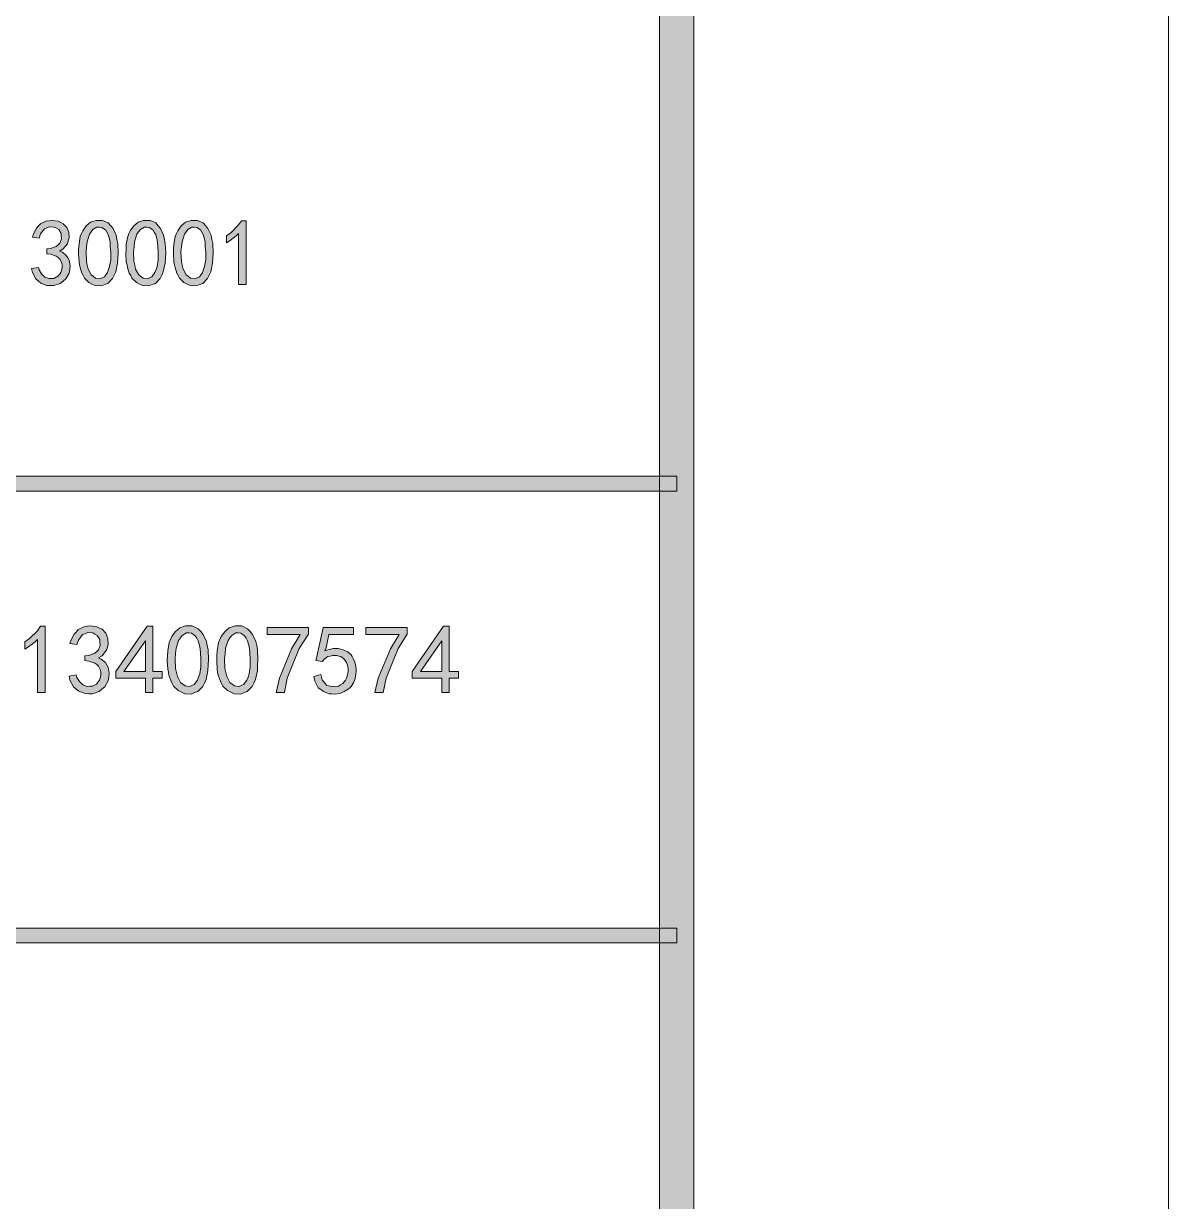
# Model space of a CAD drawing. Header units: millimetres. Extents: x 564 to 880, y 85 to 763.
# Drawn here: x 877.545 to 879.873, y 754.834 to 757.23 of the extents above; entities that cross this region are included whole.
import ezdxf

# ---------------------------------------------------------------- set-up
doc = ezdxf.new("R2010")
doc.units = ezdxf.units.MM

msp = doc.modelspace()

# ---------------------------------------------------------------- hatches: boundary and pattern name
h = msp.add_hatch(color=0)
h.dxf.hatch_style = 2
h.paths.add_polyline_path([(878.9084, 721.6862), (878.8386, 721.7563), (878.8386, 761.6824), (878.9084, 761.7526)])
h = msp.add_hatch(color=0)
h.dxf.hatch_style = 2
h.paths.add_polyline_path([(877.5617, 756.7321), (877.5753, 756.7342), (877.5767, 756.7292), (877.5817, 756.7214), (877.585, 756.7181), (877.5882, 756.7149), (877.5968, 756.7117), (877.6018, 756.7121), (877.6071, 756.7121), (877.615, 756.7164), (877.6182, 756.7203), (877.6211, 756.7242), (877.624, 756.7332), (877.6236, 756.7385), (877.6232, 756.7435), (877.619, 756.7514), (877.6154, 756.7543), (877.6118, 756.7571), (877.6003, 756.7611), (877.5925, 756.7622), (877.5925, 756.7722), (877.6003, 756.7729), (877.6118, 756.7768), (877.6154, 756.7804), (877.619, 756.7836), (877.6222, 756.7926), (877.6218, 756.7979), (877.6215, 756.8037), (877.6168, 756.8115), (877.6122, 756.814), (877.6075, 756.8162), (877.5978, 756.8169), (877.5928, 756.8151), (877.5878, 756.813), (877.5796, 756.8026), (877.5767, 756.794), (877.5631, 756.7961), (877.5653, 756.8029), (877.5717, 756.8144), (877.5757, 756.8187), (877.5796, 756.8233), (877.5903, 756.8287), (877.5971, 756.8294), (877.6039, 756.8301), (877.6157, 756.8283), (877.6207, 756.8258), (877.6257, 756.8233), (877.6329, 756.8158), (877.6351, 756.8108), (877.6372, 756.8058), (877.6379, 756.7947), (877.6361, 756.7886), (877.6347, 756.7825), (877.6261, 756.7722), (877.619, 756.7675), (877.6243, 756.7654), (877.6322, 756.7586), (877.6351, 756.7539), (877.6379, 756.7493), (877.6397, 756.7375), (877.639, 756.73), (877.6379, 756.7228), (877.6315, 756.711), (877.6257, 756.7063), (877.62, 756.7017), (877.6071, 756.6974), (877.6, 756.6978), (877.5928, 756.6978), (877.5803, 756.7024), (877.5753, 756.7067), (877.5699, 756.711), (877.5631, 756.7239)])
h = msp.add_hatch(color=0)
h.paths.add_polyline_path([(877.6572, 756.7715), (877.658, 756.7815), (877.6605, 756.7976), (877.663, 756.8033), (877.6655, 756.809), (877.6726, 756.8187), (877.6769, 756.8226), (877.6816, 756.8262), (877.6927, 756.8301), (877.6995, 756.8301), (877.7059, 756.8301), (877.7173, 756.8248), (877.7224, 756.819), (877.7274, 756.8137), (877.7334, 756.8001), (877.7352, 756.7915), (877.7367, 756.7833), (877.7377, 756.7643), (877.737, 756.7536), (877.7363, 756.7428), (877.7327, 756.7253), (877.7295, 756.7185), (877.7263, 756.7117), (877.7166, 756.702), (877.7102, 756.6995), (877.7037, 756.697), (877.6909, 756.6974), (877.6844, 756.7006), (877.678, 756.7038), (877.669, 756.7124), (877.6665, 756.7178), (877.6637, 756.7228), (877.6601, 756.7342), (877.659, 756.74), (877.658, 756.7457), (877.6569, 756.7618)])
h.paths.add_polyline_path([(877.6733, 756.7761), (877.6723, 756.7657), (877.673, 756.7471), (877.6748, 756.7393), (877.6766, 756.731), (877.683, 756.7196), (877.6873, 756.716), (877.6916, 756.7128), (877.7005, 756.7113), (877.7048, 756.7135), (877.7095, 756.7156), (877.7159, 756.7239), (877.7181, 756.73), (877.7202, 756.7364), (877.7224, 756.75), (877.7224, 756.7571), (877.7224, 756.7647), (877.7216, 756.7779), (877.7213, 756.784), (877.7206, 756.7901), (877.7173, 756.8012), (877.7145, 756.8058), (877.7116, 756.8108), (877.7041, 756.8158), (877.6995, 756.8162), (877.6944, 756.8162), (877.6862, 756.8115), (877.6826, 756.8069), (877.6791, 756.8019), (877.6744, 756.7865)])
h = msp.add_hatch(color=0)
h.paths.add_polyline_path([(877.7538, 756.7715), (877.7542, 756.7815), (877.7571, 756.7976), (877.7596, 756.8033), (877.7621, 756.809), (877.7692, 756.8187), (877.7735, 756.8226), (877.7782, 756.8262), (877.7893, 756.8301), (877.7957, 756.8301), (877.8025, 756.8301), (877.8139, 756.8248), (877.819, 756.819), (877.824, 756.8137), (877.83, 756.8001), (877.8318, 756.7915), (877.8333, 756.7833), (877.8343, 756.7643), (877.8336, 756.7536), (877.8329, 756.7428), (877.8293, 756.7253), (877.8261, 756.7185), (877.8229, 756.7117), (877.8132, 756.702), (877.8068, 756.6995), (877.8003, 756.697), (877.7875, 756.6974), (877.781, 756.7006), (877.7746, 756.7038), (877.7656, 756.7124), (877.7631, 756.7178), (877.7603, 756.7228), (877.7567, 756.7342), (877.7556, 756.74), (877.7542, 756.7457), (877.7535, 756.7618)])
h.paths.add_polyline_path([(877.7699, 756.7761), (877.7689, 756.7657), (877.7696, 756.7471), (877.7714, 756.7393), (877.7732, 756.731), (877.7796, 756.7196), (877.7839, 756.716), (877.7882, 756.7128), (877.7971, 756.7113), (877.8014, 756.7135), (877.8061, 756.7156), (877.8125, 756.7239), (877.8147, 756.73), (877.8168, 756.7364), (877.819, 756.75), (877.819, 756.7571), (877.819, 756.7647), (877.8182, 756.7779), (877.8179, 756.784), (877.8172, 756.7901), (877.8139, 756.8012), (877.8111, 756.8058), (877.8082, 756.8108), (877.8007, 756.8158), (877.7957, 756.8162), (877.791, 756.8162), (877.7828, 756.8115), (877.7792, 756.8069), (877.7757, 756.8019), (877.771, 756.7865)])
h = msp.add_hatch(color=0)
h.paths.add_polyline_path([(877.8504, 756.7715), (877.8508, 756.7815), (877.8537, 756.7976), (877.8562, 756.8033), (877.8587, 756.809), (877.8658, 756.8187), (877.8701, 756.8226), (877.8748, 756.8262), (877.8859, 756.8301), (877.8923, 756.8301), (877.8991, 756.8301), (877.9105, 756.8248), (877.9156, 756.819), (877.9202, 756.8137), (877.9266, 756.8001), (877.9284, 756.7915), (877.9299, 756.7833), (877.9306, 756.7643), (877.9302, 756.7536), (877.9295, 756.7428), (877.9259, 756.7253), (877.9227, 756.7185), (877.9195, 756.7117), (877.9098, 756.702), (877.9034, 756.6995), (877.897, 756.697), (877.8841, 756.6974), (877.8776, 756.7006), (877.8712, 756.7038), (877.8622, 756.7124), (877.8597, 756.7178), (877.8569, 756.7228), (877.8533, 756.7342), (877.8522, 756.74), (877.8508, 756.7457), (877.8501, 756.7618)])
h.paths.add_polyline_path([(877.8665, 756.7761), (877.8651, 756.7657), (877.8662, 756.7471), (877.868, 756.7393), (877.8698, 756.731), (877.8762, 756.7196), (877.8805, 756.716), (877.8848, 756.7128), (877.8937, 756.7113), (877.898, 756.7135), (877.9027, 756.7156), (877.9091, 756.7239), (877.9113, 756.73), (877.9134, 756.7364), (877.9156, 756.75), (877.9156, 756.7571), (877.9156, 756.7647), (877.9148, 756.7779), (877.9145, 756.784), (877.9138, 756.7901), (877.9105, 756.8012), (877.9077, 756.8058), (877.9048, 756.8108), (877.8973, 756.8158), (877.8923, 756.8162), (877.8876, 756.8162), (877.8794, 756.8115), (877.8758, 756.8069), (877.8723, 756.8019), (877.8676, 756.7865)])
h = msp.add_hatch(color=0)
h.dxf.hatch_style = 2
h.paths.add_polyline_path([(877.9825, 756.8037), (877.9778, 756.7986), (877.9653, 756.7893), (877.9578, 756.7847), (877.9578, 756.799), (877.9671, 756.8054), (877.9825, 756.8208), (877.9885, 756.8294), (877.9978, 756.8294), (877.9978, 756.6995), (877.9825, 756.6995)])
h = msp.add_hatch(color=0)
h.dxf.hatch_style = 2
h.paths.add_polyline_path([(878.8734, 756.3096), (878.8734, 756.2795), (875.3864, 756.2795), (875.3864, 756.3096)])
h = msp.add_hatch(color=0)
h.dxf.hatch_style = 2
h.paths.add_polyline_path([(877.5735, 755.9775), (877.5685, 755.9725), (877.5556, 755.9629), (877.5478, 755.9578), (877.5478, 755.9729), (877.5574, 755.9797), (877.5735, 755.9954), (877.58, 756.0044), (877.5893, 756.0044), (877.5893, 755.8695), (877.5735, 755.8695)])
h = msp.add_hatch(color=0)
h.dxf.hatch_style = 2
h.paths.add_polyline_path([(877.6379, 755.9031), (877.6519, 755.9056), (877.6537, 755.9002), (877.6587, 755.892), (877.6622, 755.8884), (877.6658, 755.8852), (877.6748, 755.882), (877.6798, 755.8824), (877.6851, 755.8824), (877.6937, 755.8866), (877.6966, 755.8909), (877.6998, 755.8949), (877.7027, 755.9045), (877.7023, 755.9099), (877.702, 755.9149), (877.6977, 755.9231), (877.6941, 755.9264), (877.6902, 755.9292), (877.6783, 755.9332), (877.6701, 755.9346), (877.6701, 755.9446), (877.6783, 755.9453), (877.6902, 755.9496), (877.6941, 755.9532), (877.6977, 755.9568), (877.7012, 755.9661), (877.7005, 755.9718), (877.7002, 755.9775), (877.6952, 755.9858), (877.6905, 755.9883), (877.6859, 755.9908), (877.6758, 755.9915), (877.6705, 755.9893), (877.6651, 755.9875), (877.6569, 755.9765), (877.6537, 755.9675), (877.6393, 755.9697), (877.6418, 755.9768), (877.6483, 755.9886), (877.6526, 755.9933), (877.6565, 755.9979), (877.6676, 756.0036), (877.6748, 756.0044), (877.6819, 756.0051), (877.6941, 756.0033), (877.6995, 756.0008), (877.7048, 755.9983), (877.7123, 755.9904), (877.7145, 755.985), (877.7166, 755.9797), (877.7173, 755.9682), (877.7156, 755.9618), (877.7141, 755.9557), (877.7052, 755.9446), (877.6977, 755.94), (877.703, 755.9375), (877.7116, 755.9307), (877.7145, 755.926), (877.7173, 755.921), (877.7195, 755.9088), (877.7184, 755.901), (877.7173, 755.8934), (877.7105, 755.8813), (877.7045, 755.8763), (877.6987, 755.8716), (877.6855, 755.8673), (877.678, 755.8673), (877.6705, 755.8677), (877.6576, 755.8723), (877.6519, 755.8766), (877.6465, 755.8813), (877.6393, 755.8945)])
h = msp.add_hatch(color=0)
h.paths.add_polyline_path([(877.7932, 755.8992), (877.7327, 755.8992), (877.7327, 755.9124), (877.7964, 756.0044), (877.8082, 756.0044), (877.8082, 755.9124), (877.8272, 755.9124), (877.8272, 755.8992), (877.8082, 755.8992), (877.8082, 755.8695), (877.7932, 755.8695)])
h.paths.add_polyline_path([(877.7932, 755.9124), (877.7932, 755.9747), (877.7492, 755.9124)])
h = msp.add_hatch(color=0)
h.paths.add_polyline_path([(877.8379, 755.9443), (877.8383, 755.9546), (877.8415, 755.9711), (877.844, 755.9772), (877.8465, 755.9833), (877.8537, 755.9933), (877.8583, 755.9972), (877.863, 756.0011), (877.8748, 756.0051), (877.8816, 756.0051), (877.8884, 756.0051), (877.9005, 755.9994), (877.9055, 755.9936), (877.9105, 755.9879), (877.9173, 755.9736), (877.9188, 755.965), (877.9206, 755.9564), (877.9213, 755.9367), (877.9209, 755.9253), (877.9202, 755.9142), (877.9163, 755.896), (877.9131, 755.8888), (877.9095, 755.882), (877.8995, 755.872), (877.893, 755.8695), (877.8862, 755.8666), (877.873, 755.8673), (877.8662, 755.8705), (877.8597, 755.8738), (877.8501, 755.8827), (877.8476, 755.8881), (877.8447, 755.8938), (877.8408, 755.9053), (877.8397, 755.9113), (877.8383, 755.9174), (877.8376, 755.9339)])
h.paths.add_polyline_path([(877.8544, 755.9489), (877.8533, 755.9382), (877.854, 755.9188), (877.8562, 755.9106), (877.858, 755.902), (877.8644, 755.8902), (877.869, 755.8866), (877.8737, 755.8831), (877.8826, 755.8816), (877.8873, 755.8838), (877.8923, 755.8859), (877.8991, 755.8945), (877.9012, 755.901), (877.9034, 755.9078), (877.9055, 755.9217), (877.9055, 755.9292), (877.9055, 755.9371), (877.9048, 755.951), (877.9045, 755.9571), (877.9037, 755.9636), (877.9002, 755.975), (877.8973, 755.98), (877.8944, 755.985), (877.8866, 755.9904), (877.8816, 755.9908), (877.8766, 755.9908), (877.868, 755.9858), (877.8644, 755.9807), (877.8605, 755.9757), (877.8558, 755.9596)])
h = msp.add_hatch(color=0)
h.paths.add_polyline_path([(877.9385, 755.9443), (877.9388, 755.9546), (877.9417, 755.9711), (877.9442, 755.9772), (877.947, 755.9833), (877.9542, 755.9933), (877.9588, 755.9972), (877.9635, 756.0011), (877.9753, 756.0051), (877.9821, 756.0051), (877.9889, 756.0051), (878.0007, 755.9994), (878.0061, 755.9936), (878.0111, 755.9879), (878.0179, 755.9736), (878.0193, 755.965), (878.0207, 755.9564), (878.0218, 755.9367), (878.0211, 755.9253), (878.0207, 755.9142), (878.0168, 755.896), (878.0136, 755.8888), (878.01, 755.882), (878, 755.872), (877.9936, 755.8695), (877.9868, 755.8666), (877.9735, 755.8673), (877.9667, 755.8705), (877.9599, 755.8738), (877.9506, 755.8827), (877.9478, 755.8881), (877.9453, 755.8938), (877.9413, 755.9053), (877.9399, 755.9113), (877.9388, 755.9174), (877.9381, 755.9339)])
h.paths.add_polyline_path([(877.9549, 755.9489), (877.9538, 755.9382), (877.9546, 755.9188), (877.9563, 755.9106), (877.9585, 755.902), (877.9649, 755.8902), (877.9696, 755.8866), (877.9739, 755.8831), (877.9832, 755.8816), (877.9878, 755.8838), (877.9925, 755.8859), (877.9996, 755.8945), (878.0018, 755.901), (878.0039, 755.9078), (878.0061, 755.9217), (878.0061, 755.9292), (878.0061, 755.9371), (878.0054, 755.951), (878.0046, 755.9571), (878.0043, 755.9636), (878.0007, 755.975), (877.9978, 755.98), (877.9946, 755.985), (877.9868, 755.9904), (877.9821, 755.9908), (877.9771, 755.9908), (877.9685, 755.9858), (877.9649, 755.9807), (877.961, 755.9757), (877.956, 755.9596)])
h = msp.add_hatch(color=0)
h.dxf.hatch_style = 2
h.paths.add_polyline_path([(878.0587, 755.8695), (878.0655, 755.8992), (878.0902, 755.9586), (878.108, 755.9879), (878.0404, 755.9879), (878.0404, 756.0019), (878.1245, 756.0019), (878.1245, 755.9886), (878.1059, 755.9589), (878.0816, 755.8992), (878.0758, 755.8695)])
h = msp.add_hatch(color=0)
h.dxf.hatch_style = 2
h.paths.add_polyline_path([(878.1495, 755.9063), (878.1524, 755.8956), (878.1617, 755.8838), (878.1685, 755.8827), (878.175, 755.8816), (878.186, 755.8827), (878.19, 755.8856), (878.1943, 755.8881), (878.2, 755.8945), (878.2018, 755.8988), (878.2036, 755.9027), (878.205, 755.9121), (878.205, 755.9171), (878.2046, 755.9224), (878.2018, 755.931), (878.1993, 755.9346), (878.1968, 755.9382), (878.1903, 755.9428), (878.1864, 755.9439), (878.1825, 755.945), (878.1739, 755.945), (878.1689, 755.9439), (878.1639, 755.9428), (878.156, 755.9371), (878.1528, 755.9328), (878.1395, 755.9346), (878.1402, 755.9367), (878.1478, 755.9707), (878.1542, 756.0019), (878.2161, 756.0019), (878.2161, 755.9879), (878.166, 755.9879), (878.1642, 755.9772), (878.1603, 755.9604), (878.1581, 755.9543), (878.1642, 755.9568), (878.175, 755.9593), (878.1803, 755.9593), (878.1853, 755.9589), (878.195, 755.9568), (878.1996, 755.9546), (878.2046, 755.9525), (878.2114, 755.9464), (878.2136, 755.9428), (878.2157, 755.9389), (878.219, 755.9314), (878.2197, 755.9278), (878.2207, 755.9242), (878.2215, 755.916), (878.2215, 755.9117), (878.2211, 755.9074), (878.2193, 755.8985), (878.2179, 755.8942), (878.2161, 755.8895), (878.2114, 755.882), (878.2086, 755.8791), (878.2054, 755.8763), (878.1975, 755.8716), (878.1932, 755.8698), (878.1885, 755.868), (878.1782, 755.8666), (878.1724, 755.867), (878.1664, 755.8673), (878.1553, 755.8716), (878.1499, 755.8756), (878.1445, 755.8795), (878.1374, 755.8927), (878.1356, 755.9024)])
h = msp.add_hatch(color=0)
h.dxf.hatch_style = 2
h.paths.add_polyline_path([(878.2594, 755.8695), (878.2665, 755.8992), (878.2912, 755.9586), (878.3088, 755.9879), (878.2415, 755.9879), (878.2415, 756.0019), (878.3252, 756.0019), (878.3252, 755.9886), (878.307, 755.9589), (878.2826, 755.8992), (878.2766, 755.8695)])
h = msp.add_hatch(color=0)
h.paths.add_polyline_path([(878.3961, 755.8992), (878.3356, 755.8992), (878.3356, 755.9124), (878.3993, 756.0044), (878.4107, 756.0044), (878.4107, 755.9124), (878.4297, 755.9124), (878.4297, 755.8992), (878.4107, 755.8992), (878.4107, 755.8695), (878.3961, 755.8695)])
h.paths.add_polyline_path([(878.3961, 755.9124), (878.3961, 755.9747), (878.3521, 755.9124)])
h = msp.add_hatch(color=0)
h.dxf.hatch_style = 2
h.paths.add_polyline_path([(878.8734, 755.3904), (878.8734, 755.3603), (875.3864, 755.3603), (875.3864, 755.3904)])

# ---------------------------------------------------------------- linework, layer by layer
at = {"color": 0, "lineweight": 0}
for points in [[(820.4786, 720.7212), (879.8734, 720.7212), (879.8734, 762.7175), (820.4786, 762.7175)], [(878.9084, 721.6862), (878.8386, 721.7563), (878.8386, 761.6824), (878.9084, 761.7526)], [(877.5617, 756.7321), (877.5753, 756.7342), (877.5767, 756.7292), (877.5817, 756.7214), (877.585, 756.7181), (877.5882, 756.7149), (877.5968, 756.7117), (877.6018, 756.7121), (877.6071, 756.7121), (877.615, 756.7164), (877.6182, 756.7203), (877.6211, 756.7242), (877.624, 756.7332), (877.6236, 756.7385), (877.6232, 756.7435), (877.619, 756.7514), (877.6154, 756.7543), (877.6118, 756.7571), (877.6003, 756.7611), (877.5925, 756.7622), (877.5925, 756.7722), (877.6003, 756.7729), (877.6118, 756.7768), (877.6154, 756.7804), (877.619, 756.7836), (877.6222, 756.7926), (877.6218, 756.7979), (877.6215, 756.8037), (877.6168, 756.8115), (877.6122, 756.814), (877.6075, 756.8162), (877.5978, 756.8169), (877.5928, 756.8151), (877.5878, 756.813), (877.5796, 756.8026), (877.5767, 756.794), (877.5631, 756.7961), (877.5653, 756.8029), (877.5717, 756.8144), (877.5757, 756.8187), (877.5796, 756.8233), (877.5903, 756.8287), (877.5971, 756.8294), (877.6039, 756.8301), (877.6157, 756.8283), (877.6207, 756.8258), (877.6257, 756.8233), (877.6329, 756.8158), (877.6351, 756.8108), (877.6372, 756.8058), (877.6379, 756.7947), (877.6361, 756.7886), (877.6347, 756.7825), (877.6261, 756.7722), (877.619, 756.7675), (877.6243, 756.7654), (877.6322, 756.7586), (877.6351, 756.7539), (877.6379, 756.7493), (877.6397, 756.7375), (877.639, 756.73), (877.6379, 756.7228), (877.6315, 756.711), (877.6257, 756.7063), (877.62, 756.7017), (877.6071, 756.6974), (877.6, 756.6978), (877.5928, 756.6978), (877.5803, 756.7024), (877.5753, 756.7067), (877.5699, 756.711), (877.5631, 756.7239)], [(877.6572, 756.7715), (877.658, 756.7815), (877.6605, 756.7976), (877.663, 756.8033), (877.6655, 756.809), (877.6726, 756.8187), (877.6769, 756.8226), (877.6816, 756.8262), (877.6927, 756.8301), (877.6995, 756.8301), (877.7059, 756.8301), (877.7173, 756.8248), (877.7224, 756.819), (877.7274, 756.8137), (877.7334, 756.8001), (877.7352, 756.7915), (877.7367, 756.7833), (877.7377, 756.7643), (877.737, 756.7536), (877.7363, 756.7428), (877.7327, 756.7253), (877.7295, 756.7185), (877.7263, 756.7117), (877.7166, 756.702), (877.7102, 756.6995), (877.7037, 756.697), (877.6909, 756.6974), (877.6844, 756.7006), (877.678, 756.7038), (877.669, 756.7124), (877.6665, 756.7178), (877.6637, 756.7228), (877.6601, 756.7342), (877.659, 756.74), (877.658, 756.7457), (877.6569, 756.7618)], [(877.6733, 756.7761), (877.6723, 756.7657), (877.673, 756.7471), (877.6748, 756.7393), (877.6766, 756.731), (877.683, 756.7196), (877.6873, 756.716), (877.6916, 756.7128), (877.7005, 756.7113), (877.7048, 756.7135), (877.7095, 756.7156), (877.7159, 756.7239), (877.7181, 756.73), (877.7202, 756.7364), (877.7224, 756.75), (877.7224, 756.7571), (877.7224, 756.7647), (877.7216, 756.7779), (877.7213, 756.784), (877.7206, 756.7901), (877.7173, 756.8012), (877.7145, 756.8058), (877.7116, 756.8108), (877.7041, 756.8158), (877.6995, 756.8162), (877.6944, 756.8162), (877.6862, 756.8115), (877.6826, 756.8069), (877.6791, 756.8019), (877.6744, 756.7865)], [(877.7538, 756.7715), (877.7542, 756.7815), (877.7571, 756.7976), (877.7596, 756.8033), (877.7621, 756.809), (877.7692, 756.8187), (877.7735, 756.8226), (877.7782, 756.8262), (877.7893, 756.8301), (877.7957, 756.8301), (877.8025, 756.8301), (877.8139, 756.8248), (877.819, 756.819), (877.824, 756.8137), (877.83, 756.8001), (877.8318, 756.7915), (877.8333, 756.7833), (877.8343, 756.7643), (877.8336, 756.7536), (877.8329, 756.7428), (877.8293, 756.7253), (877.8261, 756.7185), (877.8229, 756.7117), (877.8132, 756.702), (877.8068, 756.6995), (877.8003, 756.697), (877.7875, 756.6974), (877.781, 756.7006), (877.7746, 756.7038), (877.7656, 756.7124), (877.7631, 756.7178), (877.7603, 756.7228), (877.7567, 756.7342), (877.7556, 756.74), (877.7542, 756.7457), (877.7535, 756.7618)], [(877.7699, 756.7761), (877.7689, 756.7657), (877.7696, 756.7471), (877.7714, 756.7393), (877.7732, 756.731), (877.7796, 756.7196), (877.7839, 756.716), (877.7882, 756.7128), (877.7971, 756.7113), (877.8014, 756.7135), (877.8061, 756.7156), (877.8125, 756.7239), (877.8147, 756.73), (877.8168, 756.7364), (877.819, 756.75), (877.819, 756.7571), (877.819, 756.7647), (877.8182, 756.7779), (877.8179, 756.784), (877.8172, 756.7901), (877.8139, 756.8012), (877.8111, 756.8058), (877.8082, 756.8108), (877.8007, 756.8158), (877.7957, 756.8162), (877.791, 756.8162), (877.7828, 756.8115), (877.7792, 756.8069), (877.7757, 756.8019), (877.771, 756.7865)], [(877.8504, 756.7715), (877.8508, 756.7815), (877.8537, 756.7976), (877.8562, 756.8033), (877.8587, 756.809), (877.8658, 756.8187), (877.8701, 756.8226), (877.8748, 756.8262), (877.8859, 756.8301), (877.8923, 756.8301), (877.8991, 756.8301), (877.9105, 756.8248), (877.9156, 756.819), (877.9202, 756.8137), (877.9266, 756.8001), (877.9284, 756.7915), (877.9299, 756.7833), (877.9306, 756.7643), (877.9302, 756.7536), (877.9295, 756.7428), (877.9259, 756.7253), (877.9227, 756.7185), (877.9195, 756.7117), (877.9098, 756.702), (877.9034, 756.6995), (877.897, 756.697), (877.8841, 756.6974), (877.8776, 756.7006), (877.8712, 756.7038), (877.8622, 756.7124), (877.8597, 756.7178), (877.8569, 756.7228), (877.8533, 756.7342), (877.8522, 756.74), (877.8508, 756.7457), (877.8501, 756.7618)], [(877.8665, 756.7761), (877.8651, 756.7657), (877.8662, 756.7471), (877.868, 756.7393), (877.8698, 756.731), (877.8762, 756.7196), (877.8805, 756.716), (877.8848, 756.7128), (877.8937, 756.7113), (877.898, 756.7135), (877.9027, 756.7156), (877.9091, 756.7239), (877.9113, 756.73), (877.9134, 756.7364), (877.9156, 756.75), (877.9156, 756.7571), (877.9156, 756.7647), (877.9148, 756.7779), (877.9145, 756.784), (877.9138, 756.7901), (877.9105, 756.8012), (877.9077, 756.8058), (877.9048, 756.8108), (877.8973, 756.8158), (877.8923, 756.8162), (877.8876, 756.8162), (877.8794, 756.8115), (877.8758, 756.8069), (877.8723, 756.8019), (877.8676, 756.7865)], [(877.9825, 756.8037), (877.9778, 756.7986), (877.9653, 756.7893), (877.9578, 756.7847), (877.9578, 756.799), (877.9671, 756.8054), (877.9825, 756.8208), (877.9885, 756.8294), (877.9978, 756.8294), (877.9978, 756.6995), (877.9825, 756.6995)], [(878.8734, 756.3096), (878.8734, 756.2795), (875.3864, 756.2795), (875.3864, 756.3096)], [(877.5735, 755.9775), (877.5685, 755.9725), (877.5556, 755.9629), (877.5478, 755.9578), (877.5478, 755.9729), (877.5574, 755.9797), (877.5735, 755.9954), (877.58, 756.0044), (877.5893, 756.0044), (877.5893, 755.8695), (877.5735, 755.8695)], [(877.6379, 755.9031), (877.6519, 755.9056), (877.6537, 755.9002), (877.6587, 755.892), (877.6622, 755.8884), (877.6658, 755.8852), (877.6748, 755.882), (877.6798, 755.8824), (877.6851, 755.8824), (877.6937, 755.8866), (877.6966, 755.8909), (877.6998, 755.8949), (877.7027, 755.9045), (877.7023, 755.9099), (877.702, 755.9149), (877.6977, 755.9231), (877.6941, 755.9264), (877.6902, 755.9292), (877.6783, 755.9332), (877.6701, 755.9346), (877.6701, 755.9446), (877.6783, 755.9453), (877.6902, 755.9496), (877.6941, 755.9532), (877.6977, 755.9568), (877.7012, 755.9661), (877.7005, 755.9718), (877.7002, 755.9775), (877.6952, 755.9858), (877.6905, 755.9883), (877.6859, 755.9908), (877.6758, 755.9915), (877.6705, 755.9893), (877.6651, 755.9875), (877.6569, 755.9765), (877.6537, 755.9675), (877.6393, 755.9697), (877.6418, 755.9768), (877.6483, 755.9886), (877.6526, 755.9933), (877.6565, 755.9979), (877.6676, 756.0036), (877.6748, 756.0044), (877.6819, 756.0051), (877.6941, 756.0033), (877.6995, 756.0008), (877.7048, 755.9983), (877.7123, 755.9904), (877.7145, 755.985), (877.7166, 755.9797), (877.7173, 755.9682), (877.7156, 755.9618), (877.7141, 755.9557), (877.7052, 755.9446), (877.6977, 755.94), (877.703, 755.9375), (877.7116, 755.9307), (877.7145, 755.926), (877.7173, 755.921), (877.7195, 755.9088), (877.7184, 755.901), (877.7173, 755.8934), (877.7105, 755.8813), (877.7045, 755.8763), (877.6987, 755.8716), (877.6855, 755.8673), (877.678, 755.8673), (877.6705, 755.8677), (877.6576, 755.8723), (877.6519, 755.8766), (877.6465, 755.8813), (877.6393, 755.8945)], [(877.7932, 755.8992), (877.7327, 755.8992), (877.7327, 755.9124), (877.7964, 756.0044), (877.8082, 756.0044), (877.8082, 755.9124), (877.8272, 755.9124), (877.8272, 755.8992), (877.8082, 755.8992), (877.8082, 755.8695), (877.7932, 755.8695)], [(877.8379, 755.9443), (877.8383, 755.9546), (877.8415, 755.9711), (877.844, 755.9772), (877.8465, 755.9833), (877.8537, 755.9933), (877.8583, 755.9972), (877.863, 756.0011), (877.8748, 756.0051), (877.8816, 756.0051), (877.8884, 756.0051), (877.9005, 755.9994), (877.9055, 755.9936), (877.9105, 755.9879), (877.9173, 755.9736), (877.9188, 755.965), (877.9206, 755.9564), (877.9213, 755.9367), (877.9209, 755.9253), (877.9202, 755.9142), (877.9163, 755.896), (877.9131, 755.8888), (877.9095, 755.882), (877.8995, 755.872), (877.893, 755.8695), (877.8862, 755.8666), (877.873, 755.8673), (877.8662, 755.8705), (877.8597, 755.8738), (877.8501, 755.8827), (877.8476, 755.8881), (877.8447, 755.8938), (877.8408, 755.9053), (877.8397, 755.9113), (877.8383, 755.9174), (877.8376, 755.9339)], [(877.9385, 755.9443), (877.9388, 755.9546), (877.9417, 755.9711), (877.9442, 755.9772), (877.947, 755.9833), (877.9542, 755.9933), (877.9588, 755.9972), (877.9635, 756.0011), (877.9753, 756.0051), (877.9821, 756.0051), (877.9889, 756.0051), (878.0007, 755.9994), (878.0061, 755.9936), (878.0111, 755.9879), (878.0179, 755.9736), (878.0193, 755.965), (878.0207, 755.9564), (878.0218, 755.9367), (878.0211, 755.9253), (878.0207, 755.9142), (878.0168, 755.896), (878.0136, 755.8888), (878.01, 755.882), (878, 755.872), (877.9936, 755.8695), (877.9868, 755.8666), (877.9735, 755.8673), (877.9667, 755.8705), (877.9599, 755.8738), (877.9506, 755.8827), (877.9478, 755.8881), (877.9453, 755.8938), (877.9413, 755.9053), (877.9399, 755.9113), (877.9388, 755.9174), (877.9381, 755.9339)], [(878.0587, 755.8695), (878.0655, 755.8992), (878.0902, 755.9586), (878.108, 755.9879), (878.0404, 755.9879), (878.0404, 756.0019), (878.1245, 756.0019), (878.1245, 755.9886), (878.1059, 755.9589), (878.0816, 755.8992), (878.0758, 755.8695)], [(878.1495, 755.9063), (878.1524, 755.8956), (878.1617, 755.8838), (878.1685, 755.8827), (878.175, 755.8816), (878.186, 755.8827), (878.19, 755.8856), (878.1943, 755.8881), (878.2, 755.8945), (878.2018, 755.8988), (878.2036, 755.9027), (878.205, 755.9121), (878.205, 755.9171), (878.2046, 755.9224), (878.2018, 755.931), (878.1993, 755.9346), (878.1968, 755.9382), (878.1903, 755.9428), (878.1864, 755.9439), (878.1825, 755.945), (878.1739, 755.945), (878.1689, 755.9439), (878.1639, 755.9428), (878.156, 755.9371), (878.1528, 755.9328), (878.1395, 755.9346), (878.1402, 755.9367), (878.1478, 755.9707), (878.1542, 756.0019), (878.2161, 756.0019), (878.2161, 755.9879), (878.166, 755.9879), (878.1642, 755.9772), (878.1603, 755.9604), (878.1581, 755.9543), (878.1642, 755.9568), (878.175, 755.9593), (878.1803, 755.9593), (878.1853, 755.9589), (878.195, 755.9568), (878.1996, 755.9546), (878.2046, 755.9525), (878.2114, 755.9464), (878.2136, 755.9428), (878.2157, 755.9389), (878.219, 755.9314), (878.2197, 755.9278), (878.2207, 755.9242), (878.2215, 755.916), (878.2215, 755.9117), (878.2211, 755.9074), (878.2193, 755.8985), (878.2179, 755.8942), (878.2161, 755.8895), (878.2114, 755.882), (878.2086, 755.8791), (878.2054, 755.8763), (878.1975, 755.8716), (878.1932, 755.8698), (878.1885, 755.868), (878.1782, 755.8666), (878.1724, 755.867), (878.1664, 755.8673), (878.1553, 755.8716), (878.1499, 755.8756), (878.1445, 755.8795), (878.1374, 755.8927), (878.1356, 755.9024)], [(878.2594, 755.8695), (878.2665, 755.8992), (878.2912, 755.9586), (878.3088, 755.9879), (878.2415, 755.9879), (878.2415, 756.0019), (878.3252, 756.0019), (878.3252, 755.9886), (878.307, 755.9589), (878.2826, 755.8992), (878.2766, 755.8695)], [(878.3961, 755.8992), (878.3356, 755.8992), (878.3356, 755.9124), (878.3993, 756.0044), (878.4107, 756.0044), (878.4107, 755.9124), (878.4297, 755.9124), (878.4297, 755.8992), (878.4107, 755.8992), (878.4107, 755.8695), (878.3961, 755.8695)], [(877.7932, 755.9124), (877.7932, 755.9747), (877.7492, 755.9124)], [(877.8544, 755.9489), (877.8533, 755.9382), (877.854, 755.9188), (877.8562, 755.9106), (877.858, 755.902), (877.8644, 755.8902), (877.869, 755.8866), (877.8737, 755.8831), (877.8826, 755.8816), (877.8873, 755.8838), (877.8923, 755.8859), (877.8991, 755.8945), (877.9012, 755.901), (877.9034, 755.9078), (877.9055, 755.9217), (877.9055, 755.9292), (877.9055, 755.9371), (877.9048, 755.951), (877.9045, 755.9571), (877.9037, 755.9636), (877.9002, 755.975), (877.8973, 755.98), (877.8944, 755.985), (877.8866, 755.9904), (877.8816, 755.9908), (877.8766, 755.9908), (877.868, 755.9858), (877.8644, 755.9807), (877.8605, 755.9757), (877.8558, 755.9596)], [(877.9549, 755.9489), (877.9538, 755.9382), (877.9546, 755.9188), (877.9563, 755.9106), (877.9585, 755.902), (877.9649, 755.8902), (877.9696, 755.8866), (877.9739, 755.8831), (877.9832, 755.8816), (877.9878, 755.8838), (877.9925, 755.8859), (877.9996, 755.8945), (878.0018, 755.901), (878.0039, 755.9078), (878.0061, 755.9217), (878.0061, 755.9292), (878.0061, 755.9371), (878.0054, 755.951), (878.0046, 755.9571), (878.0043, 755.9636), (878.0007, 755.975), (877.9978, 755.98), (877.9946, 755.985), (877.9868, 755.9904), (877.9821, 755.9908), (877.9771, 755.9908), (877.9685, 755.9858), (877.9649, 755.9807), (877.961, 755.9757), (877.956, 755.9596)], [(878.3961, 755.9124), (878.3961, 755.9747), (878.3521, 755.9124)], [(878.8734, 755.3904), (878.8734, 755.3603), (875.3864, 755.3603), (875.3864, 755.3904)]]:
    msp.add_lwpolyline(points, close=True, dxfattribs=at)

doc.saveas('drawing.dxf')
